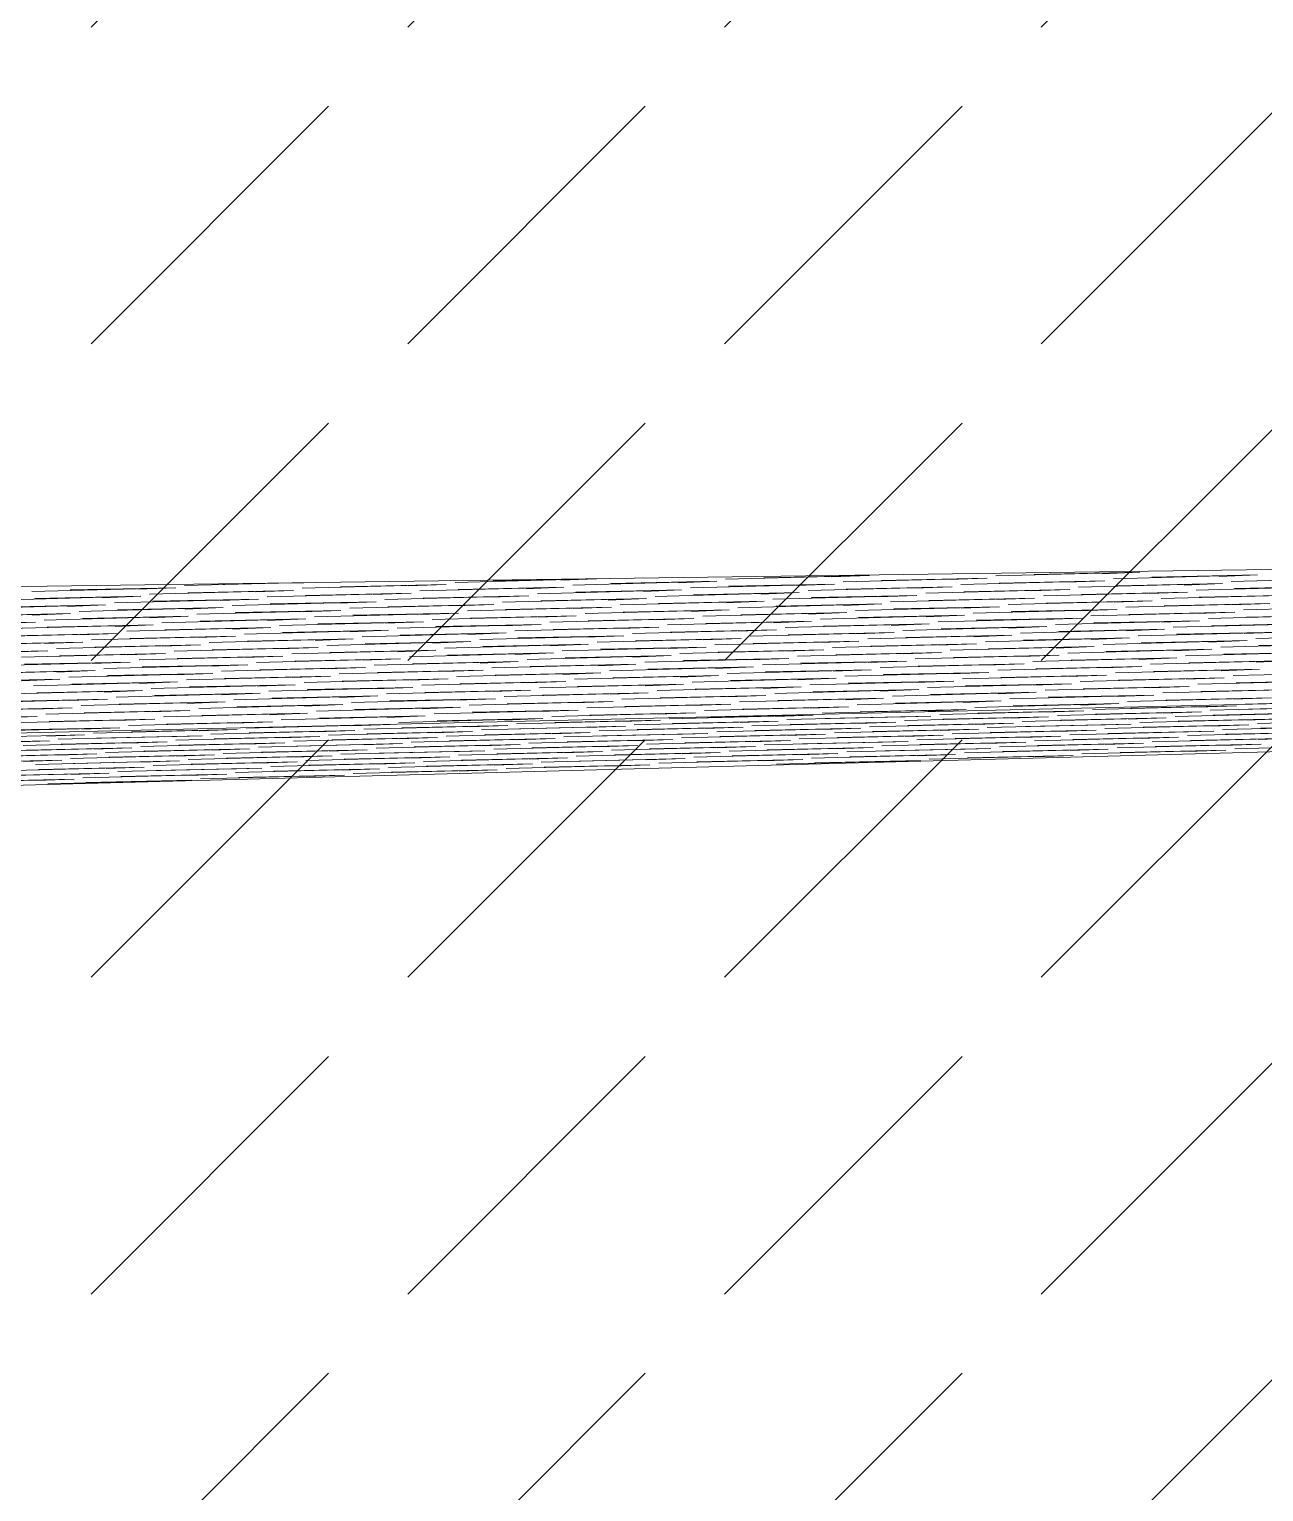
# Model space of a CAD drawing. Header units: millimetres. Extents: x 745166 to 884669, y -5000 to 15056.
# Drawn here: x 780236 to 780953, y 8921 to 9770 of the extents above; entities that cross this region are included whole.
import ezdxf

# ---------------------------------------------------------------- set-up
doc = ezdxf.new("R2010")
doc.units = ezdxf.units.MM
doc.header["$MEASUREMENT"] = 0
doc.layers.add('New_2D Drafting - General_Pen_No__61', color=7, linetype='Continuous', lineweight=20, true_color=0x6a6a6a)
doc.layers.add('New_Site & Landscape - Terrain_Pen_No__1', color=7, linetype='Continuous', lineweight=13)

msp = doc.modelspace()

# ---------------------------------------------------------------- hatches: boundary and pattern name
at = {"layer": 'New_2D Drafting - General_Pen_No__61', "linetype": 'Continuous', "lineweight": 20, "true_color": 0x6a6a6a}
h = msp.add_hatch(dxfattribs=at)
h.set_pattern_fill('Dashed_0002', color=251, style=0, pattern_type=2)
h.set_pattern_definition([(45, (1009346.34, 10138.7), (-183.84776, 183.84776), [195, -65]), (45, (1009346.34, 10322.54), (-183.84776, 183.84776), [195, -65])])
h.paths.add_polyline_path([(769057.32, 7861.94), (769057.32, 10118.7), (773547.62, 10118.7), (778397.62, 9938.7), (782480.96, 9938.7), (782480.96, 7861.94)])

# ---------------------------------------------------------------- linework, layer by layer
at = {"layer": 'New_Site & Landscape - Terrain_Pen_No__1', "color": 7, "linetype": 'Continuous', "lineweight": 13}
for p, q in [((782850.6, 9482.56), (776496.12, 9394.79)), ((780395.76, 9448.65), (780387.95, 9448.35)), ((780563.87, 9450.97), (780483.51, 9448.88)), ((780561.96, 9450.95), (780505.68, 9449.74)), ((780565.51, 9451), (780544.93, 9450.2)), ((780635.39, 9449.48), (780551.81, 9447.31)), ((780635.39, 9449.48), (780573.98, 9448.17)), ((780635.39, 9449.48), (780613.22, 9448.63)), ((780724.08, 9452.91), (780640.49, 9450.73)), ((780724.08, 9452.91), (780662.66, 9451.59)), ((780724.08, 9452.91), (780701.9, 9452.05)), ((780792.37, 9451.34), (780708.79, 9449.16)), ((780792.37, 9451.34), (780730.96, 9450.02)), ((780792.37, 9451.34), (780770.2, 9450.48)), ((780860.67, 9449.76), (780777.08, 9447.59)), ((780881.05, 9454.76), (780797.47, 9452.59)), ((780860.67, 9449.76), (780799.25, 9448.44)), ((780881.05, 9454.76), (780819.64, 9453.44)), ((780860.67, 9449.76), (780838.5, 9448.91)), ((780881.05, 9454.76), (780858.88, 9453.9)), ((780949.35, 9453.19), (780865.76, 9451.01)), ((780949.35, 9453.19), (780887.93, 9451.87)), ((780949.35, 9453.19), (780927.18, 9452.33)), ((781017.64, 9451.61), (780934.06, 9449.44)), ((780301.05, 9440.78), (780217.46, 9438.61)), ((780321.44, 9445.78), (780237.85, 9443.61)), ((780301.05, 9440.78), (780239.63, 9439.46)), ((780321.44, 9445.78), (780260.02, 9444.46)), ((780301.05, 9440.78), (780278.88, 9439.93)), ((780321.44, 9445.78), (780299.27, 9444.93)), ((780389.73, 9444.21), (780306.15, 9442.03)), ((780380.95, 9448.45), (780326.53, 9447.03)), ((780389.73, 9444.21), (780328.32, 9442.89)), ((780363.65, 9448.21), (780348.7, 9447.89)), ((780389.73, 9444.21), (780367.56, 9443.35)), ((780458.03, 9442.63), (780374.44, 9440.46)), ((780478.41, 9447.63), (780394.83, 9445.46)), ((780458.03, 9442.63), (780396.61, 9441.31)), ((780478.41, 9447.63), (780417, 9446.31)), ((780458.03, 9442.63), (780435.86, 9441.78)), ((780526.32, 9441.06), (780442.74, 9438.88)), ((780478.41, 9447.63), (780456.24, 9446.78)), ((780546.71, 9446.06), (780463.12, 9443.88)), ((780526.32, 9441.06), (780464.91, 9439.74)), ((780546.71, 9446.06), (780485.29, 9444.74)), ((780526.32, 9441.06), (780504.15, 9440.2)), ((780546.71, 9446.06), (780524.54, 9445.2)), ((780615.01, 9444.49), (780531.42, 9442.31)), ((780615.01, 9444.49), (780553.59, 9443.17)), ((780615.01, 9444.49), (780592.83, 9443.63)), ((780683.3, 9442.91), (780599.71, 9440.74)), ((780703.69, 9447.91), (780620.1, 9445.74)), ((780683.3, 9442.91), (780621.89, 9441.59)), ((780703.69, 9447.91), (780642.27, 9446.59)), ((780683.3, 9442.91), (780661.13, 9442.06)), ((780751.6, 9441.34), (780668.01, 9439.16)), ((780703.69, 9447.91), (780681.52, 9447.05)), ((780771.98, 9446.34), (780688.4, 9444.16)), ((780751.6, 9441.34), (780690.18, 9440.02)), ((780771.98, 9446.34), (780710.57, 9445.02)), ((780751.6, 9441.34), (780729.43, 9440.48)), ((780771.98, 9446.34), (780749.81, 9445.48)), ((780840.28, 9444.76), (780756.69, 9442.59)), ((780840.28, 9444.76), (780778.86, 9443.44)), ((780840.28, 9444.76), (780818.11, 9443.91)), ((780908.57, 9443.19), (780824.99, 9441.01)), ((780928.96, 9448.19), (780845.38, 9446.01)), ((780908.57, 9443.19), (780847.16, 9441.87)), ((780928.96, 9448.19), (780867.55, 9446.87)), ((780908.57, 9443.19), (780886.4, 9442.33)), ((780976.87, 9441.61), (780893.28, 9439.44)), ((780928.96, 9448.19), (780906.79, 9447.33)), ((780997.26, 9446.61), (780913.67, 9444.44)), ((780976.87, 9441.61), (780915.45, 9440.3)), ((780997.26, 9446.61), (780935.84, 9445.29)), ((780280.66, 9435.78), (780197.08, 9433.61)), ((780280.66, 9435.78), (780219.25, 9434.46)), ((780280.66, 9435.78), (780258.49, 9434.93)), ((780348.96, 9434.21), (780265.37, 9432.03)), ((780369.34, 9439.21), (780285.76, 9437.03)), ((780348.96, 9434.21), (780287.54, 9432.89)), ((780369.34, 9439.21), (780307.93, 9437.89)), ((780348.96, 9434.21), (780326.79, 9433.35)), ((780417.25, 9432.64), (780333.67, 9430.46)), ((780369.34, 9439.21), (780347.17, 9438.35)), ((780437.64, 9437.63), (780354.05, 9435.46)), ((780417.25, 9432.64), (780355.84, 9431.32)), ((780437.64, 9437.63), (780376.22, 9436.32)), ((780417.25, 9432.64), (780395.08, 9431.78)), ((780437.64, 9437.63), (780415.47, 9436.78)), ((780505.94, 9436.06), (780422.35, 9433.89)), ((780505.94, 9436.06), (780444.52, 9434.74)), ((780505.94, 9436.06), (780483.76, 9435.2)), ((780574.23, 9434.49), (780490.64, 9432.31)), ((780594.62, 9439.49), (780511.03, 9437.31)), ((780574.23, 9434.49), (780512.82, 9433.17)), ((780594.62, 9439.49), (780533.2, 9438.17)), ((780574.23, 9434.49), (780552.06, 9433.63)), ((780642.53, 9432.91), (780558.94, 9430.74)), ((780594.62, 9439.49), (780572.45, 9438.63)), ((780662.91, 9437.91), (780579.33, 9435.74)), ((780642.53, 9432.91), (780581.11, 9431.59)), ((780662.91, 9437.91), (780601.5, 9436.59)), ((780642.53, 9432.91), (780620.36, 9432.06)), ((780662.91, 9437.91), (780640.74, 9437.06)), ((780731.21, 9436.34), (780647.62, 9434.16)), ((780731.21, 9436.34), (780669.79, 9435.02)), ((780731.21, 9436.34), (780709.04, 9435.48)), ((780799.5, 9434.76), (780715.92, 9432.59)), ((780819.89, 9439.76), (780736.31, 9437.59)), ((780799.5, 9434.76), (780738.09, 9433.45)), ((780819.89, 9439.76), (780758.48, 9438.44)), ((780799.5, 9434.76), (780777.33, 9433.91)), ((780867.8, 9433.19), (780784.21, 9431.01)), ((780819.89, 9439.76), (780797.72, 9438.91)), ((780888.19, 9438.19), (780804.6, 9436.01)), ((780867.8, 9433.19), (780806.38, 9431.87)), ((780888.19, 9438.19), (780826.77, 9436.87)), ((780867.8, 9433.19), (780845.63, 9432.33)), ((780936.1, 9431.62), (780852.51, 9429.44)), ((780888.19, 9438.19), (780866.02, 9437.33)), ((780956.48, 9436.62), (780872.9, 9434.44)), ((780936.1, 9431.62), (780874.68, 9430.3)), ((780956.48, 9436.62), (780895.07, 9435.3)), ((780936.1, 9431.62), (780913.92, 9430.76)), ((780956.48, 9436.62), (780934.31, 9435.76)), ((781024.78, 9435.04), (780941.19, 9432.87)), ((780239.89, 9425.79), (780156.3, 9423.61)), ((780260.27, 9430.78), (780176.69, 9428.61)), ((780239.89, 9425.79), (780178.47, 9424.47)), ((780260.27, 9430.78), (780198.86, 9429.47)), ((780239.89, 9425.79), (780217.72, 9424.93)), ((780308.18, 9424.21), (780224.6, 9422.04)), ((780260.27, 9430.78), (780238.1, 9429.93)), ((780328.57, 9429.21), (780244.98, 9427.03)), ((780308.18, 9424.21), (780246.77, 9422.89)), ((780328.57, 9429.21), (780267.15, 9427.89)), ((780308.18, 9424.21), (780286.01, 9423.35)), ((780328.57, 9429.21), (780306.4, 9428.35)), ((780396.86, 9427.64), (780313.28, 9425.46)), ((780396.86, 9427.64), (780335.45, 9426.32)), ((780396.86, 9427.64), (780374.69, 9426.78)), ((780465.16, 9426.06), (780381.57, 9423.89)), ((780485.55, 9431.06), (780401.96, 9428.89)), ((780465.16, 9426.06), (780403.75, 9424.74)), ((780485.55, 9431.06), (780424.13, 9429.74)), ((780465.16, 9426.06), (780442.99, 9425.21)), ((780533.46, 9424.49), (780449.87, 9422.31)), ((780485.55, 9431.06), (780463.38, 9430.21)), ((780553.84, 9429.49), (780470.26, 9427.31)), ((780533.46, 9424.49), (780472.04, 9423.17)), ((780553.84, 9429.49), (780492.43, 9428.17)), ((780533.46, 9424.49), (780511.29, 9423.63)), ((780553.84, 9429.49), (780531.67, 9428.63)), ((780622.14, 9427.91), (780538.55, 9425.74)), ((780622.14, 9427.91), (780560.72, 9426.59)), ((780622.14, 9427.91), (780599.97, 9427.06)), ((780690.43, 9426.34), (780606.85, 9424.16)), ((780710.82, 9431.34), (780627.24, 9429.16)), ((780690.43, 9426.34), (780629.02, 9425.02)), ((780710.82, 9431.34), (780649.41, 9430.02)), ((780690.43, 9426.34), (780668.26, 9425.48)), ((780758.73, 9424.77), (780675.14, 9422.59)), ((780710.82, 9431.34), (780688.65, 9430.48)), ((780779.12, 9429.77), (780695.53, 9427.59)), ((780758.73, 9424.77), (780697.31, 9423.45)), ((780779.12, 9429.77), (780717.7, 9428.45)), ((780758.73, 9424.77), (780736.56, 9423.91)), ((780827.03, 9423.19), (780743.44, 9421.02)), ((780779.12, 9429.77), (780756.95, 9428.91)), ((780847.41, 9428.19), (780763.83, 9426.02)), ((780827.03, 9423.19), (780765.61, 9421.87)), ((780847.41, 9428.19), (780786, 9426.87)), ((780827.03, 9423.19), (780804.85, 9422.34)), ((780847.41, 9428.19), (780825.24, 9427.33)), ((780915.71, 9426.62), (780832.12, 9424.44)), ((780915.71, 9426.62), (780854.29, 9425.3)), ((780915.71, 9426.62), (780893.54, 9425.76)), ((780984, 9425.04), (780900.42, 9422.87)), ((781004.39, 9430.04), (780920.81, 9427.87)), ((780984, 9425.04), (780922.59, 9423.72)), ((781004.39, 9430.04), (780942.98, 9428.72)), ((782850.6, 9422.86), (777825.21, 9305.08)), ((780287.79, 9419.21), (780204.21, 9417.04)), ((780287.79, 9419.21), (780226.38, 9417.89)), ((780287.79, 9419.21), (780265.62, 9418.36)), ((780356.09, 9417.64), (780272.5, 9415.46)), ((780376.48, 9422.64), (780292.89, 9420.46)), ((780356.09, 9417.64), (780294.67, 9416.32)), ((780376.48, 9422.64), (780315.06, 9421.32)), ((780356.09, 9417.64), (780333.92, 9416.78)), ((780424.39, 9416.06), (780340.8, 9413.89)), ((780376.48, 9422.64), (780354.31, 9421.78)), ((780444.77, 9421.06), (780361.19, 9418.89)), ((780424.39, 9416.06), (780362.97, 9414.74)), ((780444.77, 9421.06), (780383.36, 9419.74)), ((780424.39, 9416.06), (780402.22, 9415.21)), ((780444.77, 9421.06), (780422.6, 9420.21)), ((780513.07, 9419.49), (780429.48, 9417.31)), ((780513.07, 9419.49), (780451.65, 9418.17)), ((780513.07, 9419.49), (780490.9, 9418.63)), ((780581.36, 9417.92), (780497.78, 9415.74)), ((780601.75, 9422.91), (780518.17, 9420.74)), ((780581.36, 9417.92), (780519.95, 9416.6)), ((780601.75, 9422.91), (780540.34, 9421.6)), ((780581.36, 9417.92), (780559.19, 9417.06)), ((780649.66, 9416.34), (780566.07, 9414.17)), ((780601.75, 9422.91), (780579.58, 9422.06)), ((780670.05, 9421.34), (780586.46, 9419.17)), ((780649.66, 9416.34), (780588.24, 9415.02)), ((780670.05, 9421.34), (780608.63, 9420.02)), ((780649.66, 9416.34), (780627.49, 9415.49)), ((780717.96, 9414.77), (780634.37, 9412.59)), ((780670.05, 9421.34), (780647.88, 9420.48)), ((780738.34, 9419.77), (780654.76, 9417.59)), ((780717.96, 9414.77), (780656.54, 9413.45)), ((780738.34, 9419.77), (780676.93, 9418.45)), ((780717.96, 9414.77), (780695.78, 9413.91)), ((780738.34, 9419.77), (780716.17, 9418.91)), ((780806.64, 9418.19), (780723.05, 9416.02)), ((780806.64, 9418.19), (780745.22, 9416.87)), ((780806.64, 9418.19), (780784.47, 9417.34)), ((780874.93, 9416.62), (780791.35, 9414.44)), ((780895.32, 9421.62), (780811.73, 9419.44)), ((780874.93, 9416.62), (780813.52, 9415.3)), ((780895.32, 9421.62), (780833.91, 9420.3)), ((780874.93, 9416.62), (780852.76, 9415.76)), ((780943.23, 9415.04), (780859.64, 9412.87)), ((780895.32, 9421.62), (780873.15, 9420.76)), ((780963.62, 9420.04), (780880.03, 9417.87)), ((780943.23, 9415.04), (780881.81, 9413.73)), ((780963.62, 9420.04), (780902.2, 9418.72)), ((780943.23, 9415.04), (780921.06, 9414.19)), ((780963.62, 9420.04), (780941.45, 9419.19)), ((781031.91, 9418.47), (780948.33, 9416.29)), ((780247.02, 9409.21), (780163.43, 9407.04)), ((780267.41, 9414.21), (780183.82, 9412.04)), ((780247.02, 9409.21), (780185.6, 9407.89)), ((780267.41, 9414.21), (780205.99, 9412.89)), ((780247.02, 9409.21), (780224.85, 9408.36)), ((780315.32, 9407.64), (780231.73, 9405.46)), ((780267.41, 9414.21), (780245.24, 9413.36)), ((780335.7, 9412.64), (780252.12, 9410.46)), ((780315.32, 9407.64), (780253.9, 9406.32)), ((780335.7, 9412.64), (780274.29, 9411.32)), ((780315.32, 9407.64), (780293.14, 9406.78)), ((780335.7, 9412.64), (780313.53, 9411.78)), ((780404, 9411.06), (780320.41, 9408.89)), ((780404, 9411.06), (780342.58, 9409.75)), ((780404, 9411.06), (780381.83, 9410.21)), ((780472.29, 9409.49), (780388.71, 9407.32)), ((780492.68, 9414.49), (780409.1, 9412.31)), ((780472.29, 9409.49), (780410.88, 9408.17)), ((780492.68, 9414.49), (780431.27, 9413.17)), ((780472.29, 9409.49), (780450.12, 9408.63)), ((780540.59, 9407.92), (780457, 9405.74)), ((780492.68, 9414.49), (780470.51, 9413.63)), ((780560.98, 9412.92), (780477.39, 9410.74)), ((780540.59, 9407.92), (780479.17, 9406.6)), ((780560.98, 9412.92), (780499.56, 9411.6)), ((780540.59, 9407.92), (780518.42, 9407.06)), ((780608.88, 9406.34), (780525.3, 9404.17)), ((780560.98, 9412.92), (780538.81, 9412.06)), ((780629.27, 9411.34), (780545.69, 9409.17)), ((780608.88, 9406.34), (780547.47, 9405.02)), ((780629.27, 9411.34), (780567.86, 9410.02)), ((780608.88, 9406.34), (780586.71, 9405.49)), ((780629.27, 9411.34), (780607.1, 9410.49)), ((780697.57, 9409.77), (780613.98, 9407.59)), ((780697.57, 9409.77), (780636.15, 9408.45)), ((780697.57, 9409.77), (780675.4, 9408.91)), ((780765.86, 9408.19), (780682.28, 9406.02)), ((780786.25, 9413.19), (780702.66, 9411.02)), ((780765.86, 9408.19), (780704.45, 9406.88)), ((780786.25, 9413.19), (780724.84, 9411.87)), ((780765.86, 9408.19), (780743.69, 9407.34)), ((780834.16, 9406.62), (780750.57, 9404.44)), ((780786.25, 9413.19), (780764.08, 9412.34)), ((780854.55, 9411.62), (780770.96, 9409.44)), ((780834.16, 9406.62), (780772.74, 9405.3)), ((780854.55, 9411.62), (780793.13, 9410.3)), ((780834.16, 9406.62), (780811.99, 9405.76)), ((780854.55, 9411.62), (780832.38, 9410.76)), ((780922.84, 9410.05), (780839.26, 9407.87)), ((780922.84, 9410.05), (780861.43, 9408.73)), ((780922.84, 9410.05), (780900.67, 9409.19)), ((780991.14, 9408.47), (780907.55, 9406.3)), ((781011.52, 9413.47), (780927.94, 9411.3)), ((780991.14, 9408.47), (780929.72, 9407.15)), ((781011.52, 9413.47), (780950.11, 9412.15)), ((778235.69, 9277.38), (782850.6, 9401.46)), ((780274.54, 9397.64), (780190.95, 9395.47)), ((780294.93, 9402.64), (780211.34, 9400.46)), ((780274.54, 9397.64), (780213.13, 9396.32)), ((780294.93, 9402.64), (780233.51, 9401.32)), ((780274.54, 9397.64), (780252.37, 9396.78)), ((780294.93, 9402.64), (780272.76, 9401.78)), ((780363.22, 9401.07), (780279.64, 9398.89)), ((780383.61, 9406.07), (780300.03, 9403.89)), ((780363.22, 9401.07), (780301.81, 9399.75)), ((780383.61, 9406.07), (780322.2, 9404.75)), ((780363.22, 9401.07), (780341.05, 9400.21)), ((780431.52, 9399.49), (780347.93, 9397.32)), ((780383.61, 9406.07), (780361.44, 9405.21)), ((780451.91, 9404.49), (780368.32, 9402.32)), ((780431.52, 9399.49), (780370.1, 9398.17)), ((780451.91, 9404.49), (780390.49, 9403.17)), ((780431.52, 9399.49), (780409.35, 9398.64)), ((780499.81, 9397.92), (780416.23, 9395.74)), ((780451.91, 9404.49), (780429.74, 9403.64)), ((780520.2, 9402.92), (780436.62, 9400.74)), ((780499.81, 9397.92), (780438.4, 9396.6)), ((780520.2, 9402.92), (780458.79, 9401.6)), ((780499.81, 9397.92), (780477.64, 9397.06)), ((780520.2, 9402.92), (780498.03, 9402.06)), ((780588.5, 9401.34), (780504.91, 9399.17)), ((780588.5, 9401.34), (780527.08, 9400.02)), ((780588.5, 9401.34), (780566.33, 9400.49)), ((780656.79, 9399.77), (780573.21, 9397.59)), ((780677.18, 9404.77), (780593.59, 9402.59)), ((780656.79, 9399.77), (780595.38, 9398.45)), ((780677.18, 9404.77), (780615.77, 9403.45)), ((780656.79, 9399.77), (780634.62, 9398.91)), ((780725.09, 9398.2), (780641.5, 9396.02)), ((780677.18, 9404.77), (780655.01, 9403.91)), ((780745.48, 9403.19), (780661.89, 9401.02)), ((780725.09, 9398.2), (780663.67, 9396.88)), ((780745.48, 9403.19), (780684.06, 9401.88)), ((780725.09, 9398.2), (780702.92, 9397.34)), ((780745.48, 9403.19), (780723.31, 9402.34)), ((780813.77, 9401.62), (780730.19, 9399.45)), ((780813.77, 9401.62), (780752.36, 9400.3)), ((780813.77, 9401.62), (780791.6, 9400.76)), ((780882.07, 9400.05), (780798.48, 9397.87)), ((780902.45, 9405.05), (780818.87, 9402.87)), ((780882.07, 9400.05), (780820.65, 9398.73)), ((780902.45, 9405.05), (780841.04, 9403.73)), ((780882.07, 9400.05), (780859.9, 9399.19)), ((780950.36, 9398.47), (780866.78, 9396.3)), ((780902.45, 9405.05), (780880.28, 9404.19)), ((780970.75, 9403.47), (780887.16, 9401.3)), ((780950.36, 9398.47), (780888.95, 9397.15)), ((780970.75, 9403.47), (780909.33, 9402.15)), ((780950.36, 9398.47), (780928.19, 9397.62)), ((780970.75, 9403.47), (780948.58, 9402.62)), ((780254.15, 9392.64), (780170.57, 9390.47)), ((780254.15, 9392.64), (780192.74, 9391.32)), ((780254.15, 9392.64), (780231.98, 9391.79)), ((780322.45, 9391.07), (780238.86, 9388.89)), ((780342.84, 9396.07), (780259.25, 9393.89)), ((780322.45, 9391.07), (780261.03, 9389.75)), ((780342.84, 9396.07), (780281.42, 9394.75)), ((780322.45, 9391.07), (780300.28, 9390.21)), ((780390.74, 9389.49), (780307.16, 9387.32)), ((780342.84, 9396.07), (780320.67, 9395.21)), ((780411.13, 9394.49), (780327.55, 9392.32)), ((780390.74, 9389.49), (780329.33, 9388.17)), ((780411.13, 9394.49), (780349.72, 9393.17)), ((780390.74, 9389.49), (780368.57, 9388.64)), ((780411.13, 9394.49), (780388.96, 9393.64)), ((780479.43, 9392.92), (780395.84, 9390.74)), ((780479.43, 9392.92), (780418.01, 9391.6)), ((780479.43, 9392.92), (780457.26, 9392.06)), ((780547.72, 9391.35), (780464.14, 9389.17)), ((780568.11, 9396.34), (780484.52, 9394.17)), ((780547.72, 9391.35), (780486.31, 9390.03)), ((780568.11, 9396.34), (780506.69, 9395.03)), ((780547.72, 9391.35), (780525.55, 9390.49)), ((780616.02, 9389.77), (780532.43, 9387.6)), ((780568.11, 9396.34), (780545.94, 9395.49)), ((780636.41, 9394.77), (780552.82, 9392.6)), ((780616.02, 9389.77), (780554.6, 9388.45)), ((780636.41, 9394.77), (780574.99, 9393.45)), ((780616.02, 9389.77), (780593.85, 9388.91)), ((780636.41, 9394.77), (780614.24, 9393.91)), ((780704.7, 9393.2), (780621.12, 9391.02)), ((780704.7, 9393.2), (780643.29, 9391.88)), ((780704.7, 9393.2), (780682.53, 9392.34)), ((780773, 9391.62), (780689.41, 9389.45)), ((780793.38, 9396.62), (780709.8, 9394.45)), ((780773, 9391.62), (780711.58, 9390.3)), ((780793.38, 9396.62), (780731.97, 9395.3)), ((780773, 9391.62), (780750.83, 9390.77)), ((780841.29, 9390.05), (780757.71, 9387.87)), ((780793.38, 9396.62), (780771.21, 9395.77)), ((780861.68, 9395.05), (780778.09, 9392.87)), ((780841.29, 9390.05), (780779.88, 9388.73)), ((780861.68, 9395.05), (780800.26, 9393.73)), ((780841.29, 9390.05), (780819.12, 9389.19)), ((780861.68, 9395.05), (780839.51, 9394.19)), ((780929.98, 9393.47), (780846.39, 9391.3)), ((780929.98, 9393.47), (780868.56, 9392.15)), ((780929.98, 9393.47), (780907.8, 9392.62)), ((780998.27, 9391.9), (780914.68, 9389.72)), ((781018.66, 9396.9), (780935.07, 9394.72)), ((780998.27, 9391.9), (780936.86, 9390.58)), ((780281.67, 9381.07), (780198.09, 9378.89)), ((780302.06, 9386.07), (780218.48, 9383.89)), ((780281.67, 9381.07), (780220.26, 9379.75)), ((780302.06, 9386.07), (780240.65, 9384.75)), ((780281.67, 9381.07), (780259.5, 9380.21)), ((780302.06, 9386.07), (780279.89, 9385.21)), ((780370.36, 9384.49), (780286.77, 9382.32)), ((780370.36, 9384.49), (780308.94, 9383.18)), ((780370.36, 9384.49), (780348.19, 9383.64)), ((780438.65, 9382.92), (780355.07, 9380.75)), ((780459.04, 9387.92), (780375.45, 9385.74)), ((780438.65, 9382.92), (780377.24, 9381.6)), ((780459.04, 9387.92), (780397.62, 9386.6)), ((780438.65, 9382.92), (780416.48, 9382.06)), ((780506.95, 9381.35), (780423.36, 9379.17)), ((780459.04, 9387.92), (780436.87, 9387.06)), ((780527.34, 9386.35), (780443.75, 9384.17)), ((780506.95, 9381.35), (780445.53, 9380.03)), ((780527.34, 9386.35), (780465.92, 9385.03)), ((780506.95, 9381.35), (780484.78, 9380.49)), ((780527.34, 9386.35), (780505.16, 9385.49)), ((780595.63, 9384.77), (780512.05, 9382.6)), ((780595.63, 9384.77), (780534.22, 9383.45)), ((780595.63, 9384.77), (780573.46, 9383.92)), ((780663.93, 9383.2), (780580.34, 9381.02)), ((780684.31, 9388.2), (780600.73, 9386.02)), ((780663.93, 9383.2), (780602.51, 9381.88)), ((780684.31, 9388.2), (780622.9, 9386.88)), ((780663.93, 9383.2), (780641.76, 9382.34)), ((780732.22, 9381.62), (780648.64, 9379.45)), ((780684.31, 9388.2), (780662.14, 9387.34)), ((780752.61, 9386.62), (780669.02, 9384.45)), ((780732.22, 9381.62), (780670.81, 9380.3)), ((780752.61, 9386.62), (780691.19, 9385.3)), ((780732.22, 9381.62), (780710.05, 9380.77)), ((780752.61, 9386.62), (780730.44, 9385.77)), ((780820.9, 9385.05), (780737.32, 9382.87)), ((780820.9, 9385.05), (780759.49, 9383.73)), ((780820.9, 9385.05), (780798.73, 9384.19)), ((780889.2, 9383.48), (780805.61, 9381.3)), ((780909.59, 9388.47), (780826, 9386.3)), ((780889.2, 9383.48), (780827.79, 9382.16)), ((780909.59, 9388.47), (780848.17, 9387.16)), ((780889.2, 9383.48), (780867.03, 9382.62)), ((780957.5, 9381.9), (780873.91, 9379.73)), ((780909.59, 9388.47), (780887.42, 9387.62)), ((780977.88, 9386.9), (780894.3, 9384.73)), ((780957.5, 9381.9), (780896.08, 9380.58)), ((780977.88, 9386.9), (780916.47, 9385.58)), ((780957.5, 9381.9), (780935.33, 9381.05)), ((780261.29, 9376.07), (780177.7, 9373.89)), ((780261.29, 9376.07), (780199.87, 9374.75)), ((780261.29, 9376.07), (780239.12, 9375.21)), ((780329.58, 9374.5), (780246, 9372.32)), ((780349.97, 9379.5), (780266.38, 9377.32)), ((780329.58, 9374.5), (780268.17, 9373.18)), ((780349.97, 9379.5), (780288.55, 9378.18)), ((780329.58, 9374.5), (780307.41, 9373.64)), ((780397.88, 9372.92), (780314.29, 9370.75)), ((780349.97, 9379.5), (780327.8, 9378.64)), ((780418.27, 9377.92), (780334.68, 9375.75)), ((780397.88, 9372.92), (780336.46, 9371.6)), ((780418.27, 9377.92), (780356.85, 9376.6)), ((780397.88, 9372.92), (780375.71, 9372.07)), ((780418.27, 9377.92), (780396.09, 9377.07)), ((780486.56, 9376.35), (780402.97, 9374.17)), ((780486.56, 9376.35), (780425.15, 9375.03)), ((780486.56, 9376.35), (780464.39, 9375.49)), ((780554.86, 9374.77), (780471.27, 9372.6)), ((780575.24, 9379.77), (780491.66, 9377.6)), ((780554.86, 9374.77), (780493.44, 9373.45)), ((780575.24, 9379.77), (780513.83, 9378.45)), ((780554.86, 9374.77), (780532.69, 9373.92)), ((780623.15, 9373.2), (780539.57, 9371.02)), ((780575.24, 9379.77), (780553.07, 9378.92)), ((780643.54, 9378.2), (780559.95, 9376.02)), ((780623.15, 9373.2), (780561.74, 9371.88)), ((780643.54, 9378.2), (780582.12, 9376.88)), ((780623.15, 9373.2), (780600.98, 9372.34)), ((780643.54, 9378.2), (780621.37, 9377.34)), ((780711.83, 9376.62), (780628.25, 9374.45)), ((780711.83, 9376.62), (780650.42, 9375.31)), ((780711.83, 9376.62), (780689.66, 9375.77)), ((780780.13, 9375.05), (780696.54, 9372.88)), ((780800.52, 9380.05), (780716.93, 9377.87)), ((780780.13, 9375.05), (780718.71, 9373.73)), ((780800.52, 9380.05), (780739.1, 9378.73)), ((780780.13, 9375.05), (780757.96, 9374.19)), ((780848.43, 9374.27), (780764.84, 9372.17)), ((780800.52, 9380.05), (780778.35, 9379.19)), ((780868.81, 9378.48), (780785.23, 9376.3)), ((780848.43, 9374.27), (780787.01, 9372.92)), ((780868.81, 9378.48), (780807.4, 9377.16)), ((780848.43, 9374.27), (780826.25, 9373.53)), ((780916.72, 9373.73), (780833.14, 9371.62)), ((780868.81, 9378.48), (780846.64, 9377.62)), ((780937.11, 9377.26), (780853.52, 9375.16)), ((780916.72, 9373.73), (780855.31, 9372.37)), ((780937.11, 9377.26), (780875.69, 9375.91)), ((780916.72, 9373.73), (780894.55, 9372.98)), ((780985.02, 9373.18), (780901.43, 9371.08)), ((780937.11, 9377.26), (780914.94, 9376.52)), ((781005.4, 9376.72), (780921.82, 9374.61)), ((780985.02, 9373.18), (780923.6, 9371.82)), ((781025.79, 9380.33), (780942.21, 9378.15)), ((781005.4, 9376.72), (780943.99, 9375.36)), ((780240.9, 9371.07), (780157.31, 9368.9)), ((780240.9, 9371.07), (780179.48, 9369.75)), ((780288.81, 9364.5), (780205.22, 9362.32)), ((780240.9, 9371.07), (780218.73, 9370.21)), ((780309.2, 9369.5), (780225.61, 9367.32)), ((780288.81, 9364.5), (780227.39, 9363.18)), ((780309.2, 9369.5), (780247.78, 9368.18)), ((780288.81, 9364.5), (780266.64, 9363.64)), ((780309.2, 9369.5), (780287.02, 9368.64)), ((780377.49, 9367.92), (780293.9, 9365.75)), ((780377.49, 9367.92), (780316.08, 9366.6)), ((780377.49, 9367.92), (780355.32, 9367.07)), ((780445.79, 9366.4), (780362.2, 9364.29)), ((780466.17, 9371.35), (780382.59, 9369.17)), ((780445.79, 9366.4), (780384.37, 9365.04)), ((780466.17, 9371.35), (780404.76, 9370.03)), ((780445.79, 9366.4), (780423.62, 9365.65)), ((780514.08, 9365.85), (780430.5, 9363.75)), ((780466.17, 9371.35), (780444, 9370.49)), ((780534.47, 9369.77), (780450.88, 9367.6)), ((780514.08, 9365.85), (780452.67, 9364.49)), ((780534.47, 9369.77), (780473.05, 9368.46)), ((780514.08, 9365.85), (780491.91, 9365.11)), ((780582.38, 9365.31), (780498.79, 9363.2)), ((780534.47, 9369.77), (780512.3, 9368.92)), ((780602.76, 9368.84), (780519.18, 9366.74)), ((780582.38, 9365.31), (780520.96, 9363.95)), ((780602.76, 9368.84), (780541.35, 9367.48)), ((780582.38, 9365.31), (780560.21, 9364.56)), ((780650.67, 9364.76), (780567.09, 9362.65)), ((780602.76, 9368.84), (780580.59, 9368.09)), ((780671.06, 9368.3), (780587.47, 9366.19)), ((780650.67, 9364.76), (780589.26, 9363.4)), ((780691.45, 9371.83), (780607.86, 9369.73)), ((780671.06, 9368.3), (780609.64, 9366.94)), ((780650.67, 9364.76), (780628.5, 9364.01)), ((780691.45, 9371.83), (780630.03, 9370.47)), ((780718.97, 9364.21), (780635.38, 9362.11)), ((780671.06, 9368.3), (780648.89, 9367.55)), ((780739.36, 9367.75), (780655.77, 9365.64)), ((780718.97, 9364.21), (780657.55, 9362.86)), ((780691.45, 9371.83), (780669.28, 9371.08)), ((780759.74, 9371.28), (780676.16, 9369.18)), ((780739.36, 9367.75), (780677.94, 9366.39)), ((780718.97, 9364.21), (780696.8, 9363.47)), ((780759.74, 9371.28), (780698.33, 9369.93)), ((780739.36, 9367.75), (780717.18, 9367)), ((780807.65, 9367.2), (780724.06, 9365.1)), ((780759.74, 9371.28), (780737.57, 9370.54)), ((780828.04, 9370.74), (780744.45, 9368.63)), ((780807.65, 9367.2), (780746.24, 9365.85)), ((780828.04, 9370.74), (780766.62, 9369.38)), ((780807.65, 9367.2), (780785.48, 9366.46)), ((780875.95, 9366.66), (780792.36, 9364.55)), ((780828.04, 9370.74), (780805.87, 9369.99)), ((780896.33, 9370.19), (780812.75, 9368.09)), ((780875.95, 9366.66), (780814.53, 9365.3)), ((780896.33, 9370.19), (780834.92, 9368.83)), ((780875.95, 9366.66), (780853.78, 9365.91)), ((780944.24, 9366.11), (780860.66, 9364.01)), ((780896.33, 9370.19), (780874.16, 9369.45)), ((780964.63, 9369.65), (780881.04, 9367.54)), ((780944.24, 9366.11), (780882.83, 9364.75)), ((780964.63, 9369.65), (780903.21, 9368.29)), ((780944.24, 9366.11), (780922.07, 9365.36)), ((781012.54, 9365.56), (780928.95, 9363.46)), ((780964.63, 9369.65), (780942.46, 9368.9)), ((781032.92, 9369.1), (780949.34, 9366.99)), ((781012.54, 9365.56), (780951.12, 9364.21)), ((780248.03, 9356.88), (780164.45, 9354.78)), ((780268.42, 9360.42), (780184.83, 9358.31)), ((780248.03, 9356.88), (780186.62, 9355.53)), ((780268.42, 9360.42), (780207.01, 9359.06)), ((780248.03, 9356.88), (780225.86, 9356.14)), ((780316.33, 9356.34), (780232.74, 9354.23)), ((780268.42, 9360.42), (780246.25, 9359.67)), ((780336.72, 9359.87), (780253.13, 9357.77)), ((780316.33, 9356.34), (780254.91, 9354.98)), ((780357.1, 9363.41), (780273.52, 9361.3)), ((780336.72, 9359.87), (780275.3, 9358.52)), ((780316.33, 9356.34), (780294.16, 9355.59)), ((780357.1, 9363.41), (780295.69, 9362.05)), ((780384.62, 9355.79), (780301.04, 9353.69)), ((780336.72, 9359.87), (780314.55, 9359.13)), ((780405.01, 9359.33), (780321.43, 9357.22)), ((780384.62, 9355.79), (780323.21, 9354.43)), ((780357.1, 9363.41), (780334.93, 9362.66)), ((780425.4, 9362.86), (780341.81, 9360.76)), ((780405.01, 9359.33), (780343.6, 9357.97)), ((780384.62, 9355.79), (780362.45, 9355.05)), ((780425.4, 9362.86), (780363.98, 9361.51)), ((780452.92, 9355.25), (780369.33, 9353.14)), ((780405.01, 9359.33), (780382.84, 9358.58)), ((780473.31, 9358.78), (780389.72, 9356.68)), ((780452.92, 9355.25), (780391.5, 9353.89)), ((780425.4, 9362.86), (780403.23, 9362.12)), ((780493.69, 9362.32), (780410.11, 9360.21)), ((780473.31, 9358.78), (780411.89, 9357.42)), ((780452.92, 9355.25), (780430.75, 9354.5)), ((780493.69, 9362.32), (780432.28, 9360.96)), ((780473.31, 9358.78), (780451.14, 9358.03)), ((780541.6, 9358.24), (780458.02, 9356.13)), ((780493.69, 9362.32), (780471.52, 9361.57)), ((780561.99, 9361.77), (780478.4, 9359.67)), ((780541.6, 9358.24), (780480.19, 9356.88)), ((780561.99, 9361.77), (780500.57, 9360.41)), ((780541.6, 9358.24), (780519.43, 9357.49)), ((780609.9, 9357.69), (780526.31, 9355.58)), ((780561.99, 9361.77), (780539.82, 9361.02)), ((780630.29, 9361.22), (780546.7, 9359.12)), ((780609.9, 9357.69), (780548.48, 9356.33)), ((780630.29, 9361.22), (780568.87, 9359.87)), ((780609.9, 9357.69), (780587.73, 9356.94)), ((780678.19, 9357.14), (780594.61, 9355.04)), ((780630.29, 9361.22), (780608.11, 9360.48)), ((780698.58, 9360.68), (780614.99, 9358.57)), ((780678.19, 9357.14), (780616.78, 9355.79)), ((780698.58, 9360.68), (780637.17, 9359.32)), ((780678.19, 9357.14), (780656.02, 9356.4)), ((780746.49, 9356.6), (780662.9, 9354.49)), ((780698.58, 9360.68), (780676.41, 9359.93)), ((780766.88, 9360.13), (780683.29, 9358.03)), ((780746.49, 9356.6), (780685.07, 9355.24)), ((780787.26, 9363.67), (780703.68, 9361.56)), ((780766.88, 9360.13), (780705.46, 9358.77)), ((780746.49, 9356.6), (780724.32, 9355.85)), ((780787.26, 9363.67), (780725.85, 9362.31)), ((780814.78, 9356.05), (780731.2, 9353.95)), ((780766.88, 9360.13), (780744.71, 9359.39)), ((780835.17, 9359.59), (780751.59, 9357.48)), ((780814.78, 9356.05), (780753.37, 9354.69)), ((780787.26, 9363.67), (780765.09, 9362.92)), ((780855.56, 9363.12), (780771.97, 9361.02)), ((780835.17, 9359.59), (780773.76, 9358.23)), ((780814.78, 9356.05), (780792.61, 9355.3)), ((780855.56, 9363.12), (780794.14, 9361.76)), ((780883.08, 9355.5), (780799.49, 9353.4)), ((780835.17, 9359.59), (780813, 9358.84)), ((780903.47, 9359.04), (780819.88, 9356.93)), ((780883.08, 9355.5), (780821.66, 9354.15)), ((780855.56, 9363.12), (780833.39, 9362.37)), ((780923.85, 9362.58), (780840.27, 9360.47)), ((780903.47, 9359.04), (780842.05, 9357.68)), ((780883.08, 9355.5), (780860.91, 9354.76)), ((780923.85, 9362.58), (780862.44, 9361.22)), ((780903.47, 9359.04), (780881.3, 9358.29)), ((780971.76, 9358.49), (780888.18, 9356.39)), ((780923.85, 9362.58), (780901.68, 9361.83)), ((780992.15, 9362.03), (780908.56, 9359.92)), ((780971.76, 9358.49), (780910.35, 9357.14)), ((780992.15, 9362.03), (780930.73, 9360.67)), ((780971.76, 9358.49), (780949.59, 9357.75)), ((780275.55, 9349.27), (780191.97, 9347.16)), ((780295.94, 9352.8), (780212.36, 9350.7)), ((780275.55, 9349.27), (780214.14, 9347.91)), ((780295.94, 9352.8), (780234.53, 9351.45)), ((780275.55, 9349.27), (780253.38, 9348.52)), ((780343.85, 9348.72), (780260.26, 9346.62)), ((780295.94, 9352.8), (780273.77, 9352.06)), ((780364.24, 9352.26), (780280.65, 9350.15)), ((780343.85, 9348.72), (780282.43, 9347.36)), ((780364.24, 9352.26), (780302.82, 9350.9)), ((780343.85, 9348.72), (780321.68, 9347.97)), ((780412.14, 9348.18), (780328.56, 9346.07)), ((780364.24, 9352.26), (780342.07, 9351.51)), ((780432.53, 9351.71), (780348.95, 9349.61)), ((780412.14, 9348.18), (780350.73, 9346.82)), ((780432.53, 9351.71), (780371.12, 9350.35)), ((780412.14, 9348.18), (780389.97, 9347.43)), ((780480.44, 9347.63), (780396.85, 9345.52)), ((780432.53, 9351.71), (780410.36, 9350.96)), ((780500.83, 9351.16), (780417.24, 9349.06)), ((780480.44, 9347.63), (780419.03, 9346.27)), ((780521.22, 9354.7), (780437.63, 9352.59)), ((780500.83, 9351.16), (780439.41, 9349.81)), ((780480.44, 9347.63), (780458.27, 9346.88)), ((780521.22, 9354.7), (780459.8, 9353.34)), ((780548.74, 9347.08), (780465.15, 9344.98)), ((780500.83, 9351.16), (780478.66, 9350.42)), ((780569.12, 9350.62), (780485.54, 9348.51)), ((780548.74, 9347.08), (780487.32, 9345.73)), ((780521.22, 9354.7), (780499.04, 9353.95)), ((780589.51, 9354.15), (780505.92, 9352.05)), ((780569.12, 9350.62), (780507.71, 9349.26)), ((780548.74, 9347.08), (780526.57, 9346.34)), ((780589.51, 9354.15), (780528.1, 9352.8)), ((780569.12, 9350.62), (780546.95, 9349.87)), ((780637.42, 9350.07), (780553.83, 9347.97)), ((780589.51, 9354.15), (780567.34, 9353.41)), ((780657.81, 9353.61), (780574.22, 9351.5)), ((780637.42, 9350.07), (780576, 9348.71)), ((780657.81, 9353.61), (780596.39, 9352.25)), ((780637.42, 9350.07), (780615.25, 9349.33)), ((780705.71, 9349.53), (780622.13, 9347.42)), ((780657.81, 9353.61), (780635.64, 9352.86)), ((780726.1, 9353.06), (780642.52, 9350.96)), ((780705.71, 9349.53), (780644.3, 9348.17)), ((780726.1, 9353.06), (780664.69, 9351.7)), ((780705.71, 9349.53), (780683.54, 9348.78)), ((780774.01, 9348.98), (780690.42, 9346.87)), ((780726.1, 9353.06), (780703.93, 9352.31)), ((780794.4, 9352.52), (780710.81, 9350.41)), ((780774.01, 9348.98), (780712.59, 9347.62)), ((780794.4, 9352.52), (780732.98, 9351.16)), ((780774.01, 9348.98), (780751.84, 9348.23)), ((780842.31, 9348.43), (780758.72, 9346.33)), ((780794.4, 9352.52), (780772.23, 9351.77)), ((780862.69, 9351.97), (780779.11, 9349.86)), ((780842.31, 9348.43), (780780.89, 9347.08)), ((780862.69, 9351.97), (780801.28, 9350.61)), ((780842.31, 9348.43), (780820.13, 9347.69)), ((780862.69, 9351.97), (780840.52, 9351.22)), ((780930.99, 9351.42), (780847.4, 9349.32)), ((780951.38, 9354.96), (780867.79, 9352.85)), ((780930.99, 9351.42), (780869.57, 9350.07)), ((780951.38, 9354.96), (780889.96, 9353.6)), ((780930.99, 9351.42), (780908.82, 9350.68)), ((780951.38, 9354.96), (780929.2, 9354.21)), ((781019.67, 9354.41), (780936.08, 9352.31)), ((780255.17, 9345.73), (780171.58, 9343.63)), ((780255.17, 9345.73), (780193.75, 9344.37)), ((780303.07, 9341.65), (780219.49, 9339.55)), ((780255.17, 9345.73), (780233, 9344.99)), ((780323.46, 9345.19), (780239.88, 9343.08)), ((780303.07, 9341.65), (780241.66, 9340.29)), ((780323.46, 9345.19), (780262.05, 9343.83)), ((780303.07, 9341.65), (780280.9, 9340.9)), ((780371.37, 9341.1), (780287.78, 9339)), ((780323.46, 9345.19), (780301.29, 9344.44)), ((780391.76, 9344.64), (780308.17, 9342.53)), ((780371.37, 9341.1), (780309.95, 9339.75)), ((780391.76, 9344.64), (780330.34, 9343.28)), ((780371.37, 9341.1), (780349.2, 9340.36)), ((780439.67, 9340.56), (780356.08, 9338.45)), ((780391.76, 9344.64), (780369.59, 9343.89)), ((780460.05, 9344.09), (780376.47, 9341.99)), ((780439.67, 9340.56), (780378.25, 9339.2)), ((780460.05, 9344.09), (780398.64, 9342.74)), ((780439.67, 9340.56), (780417.5, 9339.81)), ((780507.96, 9340.01), (780424.38, 9337.91)), ((780460.05, 9344.09), (780437.88, 9343.35)), ((780528.35, 9343.55), (780444.76, 9341.44)), ((780507.96, 9340.01), (780446.55, 9338.65)), ((780528.35, 9343.55), (780466.93, 9342.19)), ((780507.96, 9340.01), (780485.79, 9339.27)), ((780528.35, 9343.55), (780506.18, 9342.8)), ((780596.64, 9343), (780513.06, 9340.9)), ((780617.03, 9346.54), (780533.45, 9344.43)), ((780596.64, 9343), (780535.23, 9341.64)), ((780617.03, 9346.54), (780555.62, 9345.18)), ((780596.64, 9343), (780574.47, 9342.25)), ((780617.03, 9346.54), (780594.86, 9345.79)), ((780685.33, 9345.99), (780601.74, 9343.89)), ((780614.74, 9341.35), (780603.52, 9341.1)), ((780685.33, 9345.99), (780623.91, 9344.63)), ((780685.33, 9345.99), (780663.16, 9345.24)), ((780753.62, 9345.44), (780670.04, 9343.34)), ((780753.62, 9345.44), (780692.21, 9344.09)), ((780753.62, 9345.44), (780731.45, 9344.7)), ((780262.3, 9334.58), (780178.71, 9332.48)), ((780282.69, 9338.12), (780199.1, 9336.01)), ((780262.3, 9334.58), (780200.88, 9333.22)), ((780282.69, 9338.12), (780221.27, 9336.76)), ((780262.3, 9334.58), (780240.13, 9333.83)), ((780330.6, 9334.03), (780247.01, 9331.93)), ((780282.69, 9338.12), (780260.52, 9337.37)), ((780350.98, 9337.57), (780267.4, 9335.46)), ((780330.6, 9334.03), (780269.18, 9332.68)), ((780350.98, 9337.57), (780289.57, 9336.21)), ((780330.6, 9334.03), (780308.42, 9333.29)), ((780350.98, 9337.57), (780328.81, 9336.82)), ((780419.28, 9337.02), (780335.69, 9334.92)), ((780419.28, 9337.02), (780357.86, 9335.67)), ((780419.28, 9337.02), (780397.11, 9336.28))]:
    msp.add_line(p, q, dxfattribs=at)

doc.saveas('drawing.dxf')
